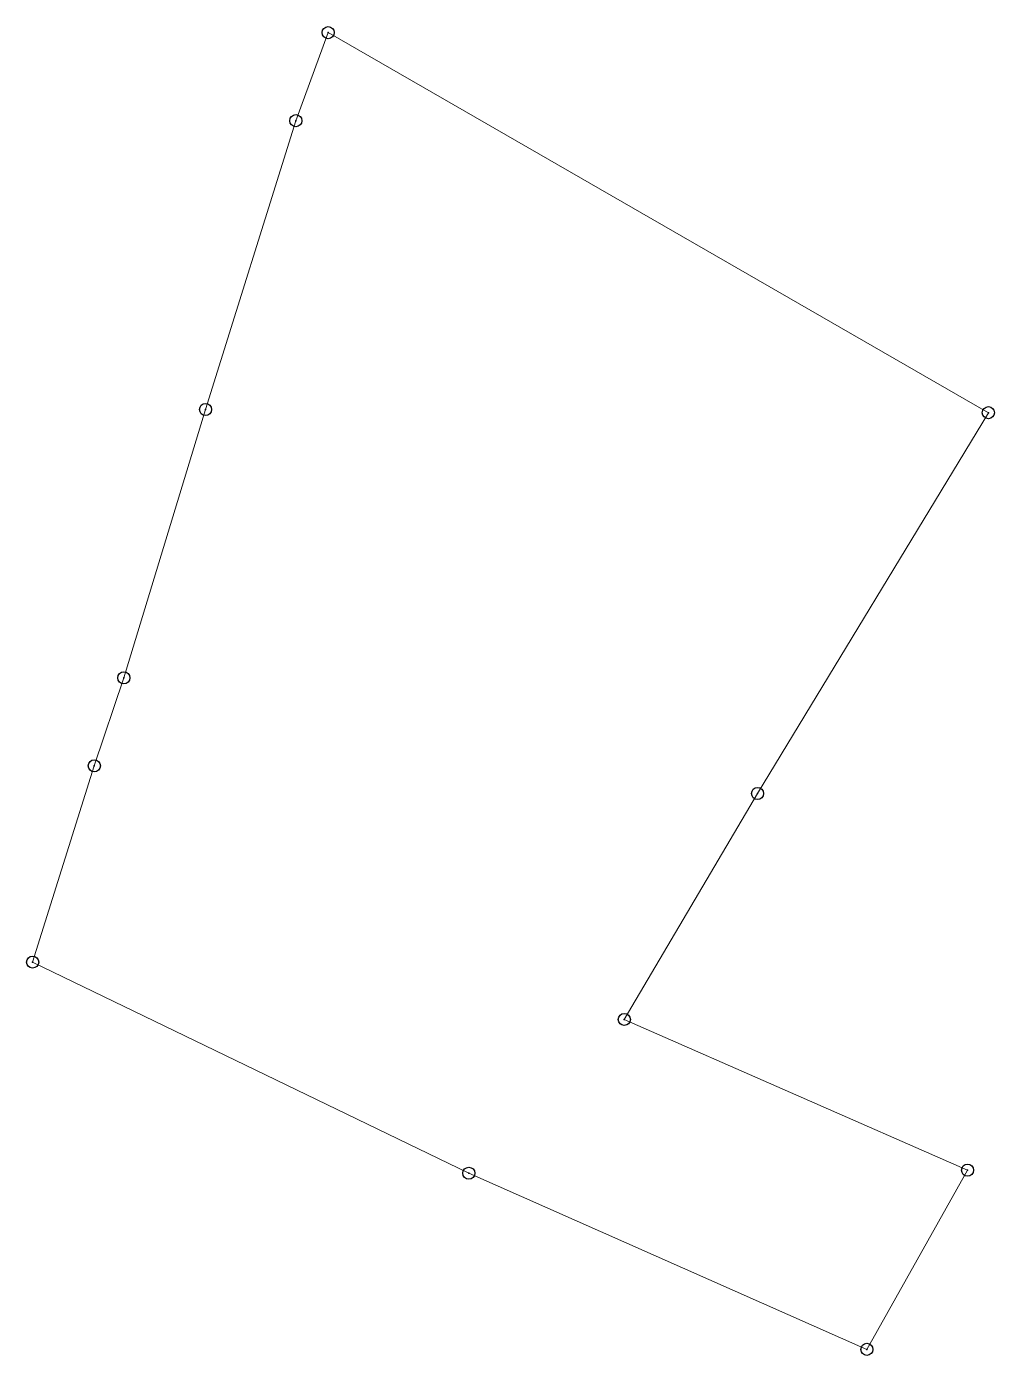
# Model space of a CAD drawing. Header units: metres. Extents: x 552180.6 to 552220.6, y 1839615.4 to 1839670.3.
import ezdxf

# ---------------------------------------------------------------- set-up
doc = ezdxf.new("R2010")
doc.units = ezdxf.units.M
doc.header["$PDMODE"] = 32
doc.header["$PDSIZE"] = 0.5
doc.layers.add('10', color=7, linetype='Continuous', lineweight=13)
doc.layers.add('7', color=7, linetype='Continuous')

msp = doc.modelspace()

# ---------------------------------------------------------------- linework, layer by layer
at = {"layer": '10'}
for p, q in [((552193.07, 1839670.08), (552220.36, 1839654.37)), ((552219.5, 1839623.06), (552215.34, 1839615.65))]:
    msp.add_line(p, q, dxfattribs=at)
for points in [[(552193.07, 1839670.08), (552191.73, 1839666.44), (552188, 1839654.5), (552184.62, 1839643.41), (552183.4, 1839639.77), (552180.85, 1839631.66), (552198.88, 1839622.93), (552215.34, 1839615.65)], [(552220.36, 1839654.37), (552210.82, 1839638.63), (552205.31, 1839629.29), (552219.5, 1839623.06)]]:
    msp.add_lwpolyline(points, dxfattribs=at)
at = {"layer": '7'}
for p in [(552193.07, 1839670.08), (552191.73, 1839666.44), (552188, 1839654.5), (552220.36, 1839654.37), (552184.62, 1839643.41), (552183.4, 1839639.77), (552210.82, 1839638.63), (552180.85, 1839631.66), (552205.31, 1839629.29), (552219.5, 1839623.06), (552198.88, 1839622.93), (552215.34, 1839615.65)]:
    msp.add_point(p, dxfattribs=at)

doc.saveas('drawing.dxf')
